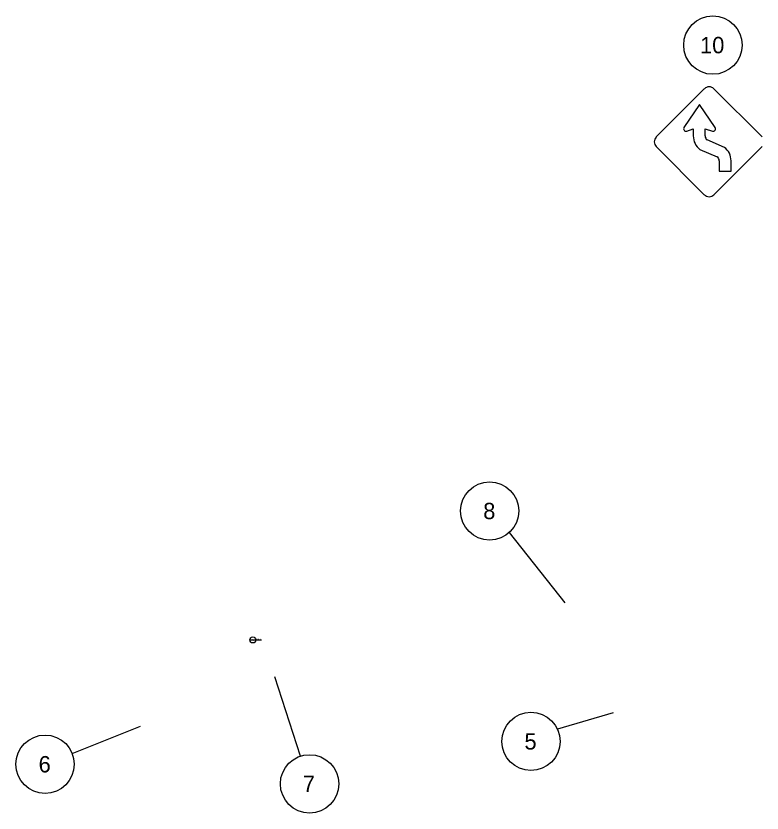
# Model space of a CAD drawing. Extents: x -38.5 to 34, y -4 to 22.
# Drawn here: x -8.39 to -1.99, y 9.2 to 16.03 of the extents above; entities that cross this region are included whole.
import ezdxf

# ---------------------------------------------------------------- set-up
doc = ezdxf.new("R2010")
doc.units = 0
for name, color, linetype in [('Default', 7, 'Continuous'), ('DT_P_Contour_Minor', 7, 'Continuous'), ('DT_P_Terrain_Boundary', 7, 'Continuous')]:
    doc.layers.add(name, color=color, linetype=linetype)

msp = doc.modelspace()

# ---------------------------------------------------------------- linework, layer by layer
at = {"layer": 'Default'}
for p, q in [((-6.3806, 10.6783), (-6.3285, 10.6783)), ((-6.3544, 10.6783), (-6.2801, 10.6783))]:
    msp.add_line(p, q, dxfattribs=at)
msp.add_circle((-6.3546, 10.6783), 0.026, dxfattribs=at)
at = {"layer": 'DT_P_Contour_Minor'}
for p, q in [((-2.5243, 15.2654), (-2.6578, 15.0698)), ((-2.5243, 15.2654), (-2.6578, 15.0698)), ((-2.3907, 15.0698), (-2.5243, 15.2654)), ((-2.3907, 15.0698), (-2.5243, 15.2654)), ((-2.6348, 15.0388), (-2.5783, 15.057)), ((-2.6348, 15.0388), (-2.5783, 15.057)), ((-2.5783, 15.057), (-2.5783, 14.997)), ((-2.5783, 15.057), (-2.5783, 14.997)), ((-2.4762, 14.997), (-2.4762, 15.0589)), ((-2.4762, 15.0589), (-2.4138, 15.0388)), ((-2.4762, 14.997), (-2.4762, 15.0589)), ((-2.4762, 15.0589), (-2.4138, 15.0388)), ((-2.3907, 15.0698), (-2.3907, 15.0698)), ((-2.3907, 15.0698), (-2.3907, 15.0698)), ((-2.3102, 14.8993), (-2.4593, 14.9624)), ((-2.3102, 14.8993), (-2.4593, 14.9624)), ((-2.522, 14.8818), (-2.373, 14.8187)), ((-2.522, 14.8818), (-2.373, 14.8187)), ((-2.3561, 14.7842), (-2.3561, 14.6967)), ((-2.3561, 14.7842), (-2.3561, 14.6967)), ((-2.254, 14.6967), (-2.254, 14.7842)), ((-2.254, 14.6967), (-2.254, 14.7842)), ((-2.3561, 14.6967), (-2.254, 14.6967)), ((-2.3561, 14.6967), (-2.254, 14.6967))]:
    msp.add_line(p, q, dxfattribs=at)
for points in [[(-2.4834, 15.4006), (-2.8958, 14.9881)], [(-2.4834, 15.4006), (-2.8958, 14.9881)], [(-1.9884, 14.9881), (-2.4009, 15.4006)], [(-1.9884, 14.9881), (-2.4009, 15.4006)], [(-2.8958, 14.9056), (-2.4834, 14.4931)], [(-2.8958, 14.9056), (-2.4834, 14.4931)], [(-2.4009, 14.4931), (-1.9884, 14.9056)], [(-2.4009, 14.4931), (-1.9884, 14.9056)]]:
    msp.add_lwpolyline(points, dxfattribs=at)
for centre, radius, start, end in [((-2.4421, 15.3593), 0.0583, 45, 135), ((-2.4421, 15.3593), 0.0583, 45, 135), ((-2.641, 15.0583), 0.0204, 145.67346, 287.76978), ((-2.641, 15.0583), 0.0204, 145.67346, 287.76978), ((-2.4076, 15.0583), 0.0204, 252.22708, 34.32599), ((-2.4076, 15.0583), 0.0204, 252.22708, 34.32599), ((-2.8546, 14.9468), 0.0583, 135, 225), ((-2.8546, 14.9468), 0.0583, 135, 225), ((-2.4324, 14.9969), 0.1458, 180, 232.12502), ((-2.4324, 14.9969), 0.1458, 180, 232.12502), ((-2.4324, 14.9969), 0.0437, 180, 232.12502), ((-2.4324, 14.9969), 0.0437, 180, 232.12502), ((-2.3998, 14.7841), 0.1458, 360, 52.12502), ((-2.3998, 14.7841), 0.1458, 360, 52.12502), ((-2.3998, 14.7841), 0.0437, 360, 52.12502), ((-2.3998, 14.7841), 0.0437, 360, 52.12502), ((-2.4421, 14.5344), 0.0583, 225, 315), ((-2.4421, 14.5344), 0.0583, 225, 315)]:
    msp.add_arc(centre, radius, start, end, dxfattribs=at)
at = {"layer": 'DT_P_Terrain_Boundary'}
for p, q in [((-3.677, 10.9962), (-4.1543, 11.6)), ((-5.9453, 9.6829), (-6.1652, 10.3613)), ((-3.2646, 10.0535), (-3.7431, 9.9146)), ((-7.9036, 9.7064), (-7.318, 9.9409))]:
    msp.add_line(p, q, dxfattribs=at)
for centre in [(-2.4103, 15.7754), (-4.3241, 11.7835), (-3.9697, 9.8091), (-8.1357, 9.6134), (-5.8682, 9.4451)]:
    msp.add_circle(centre, 0.25, dxfattribs=at)

# ---------------------------------------------------------------- texts
at = {"layer": 'Default'}
for s, height, p in [('P.0162', 0.00328, (-6.3615, 10.6684)), ('1', 0.00328, (-6.3554, 10.6848)), ('CLP_SUP 2 - Plan 8', 0.003281, (-6.322, 10.6848)), ('1:50', 0.00328, (-6.322, 10.6684))]:
    msp.add_text(s, height=height, dxfattribs=at).set_placement(p)
at = {"layer": 'DT_P_Terrain_Boundary'}
for s, p in [('10', (-2.5199, 15.7054)), ('8', (-4.3793, 11.7135)), ('5', (-4.0257, 9.7391)), ('6', (-8.1912, 9.5434)), ('7', (-5.9264, 9.3751))]:
    msp.add_text(s, height=0.14, dxfattribs=at).set_placement(p)

doc.saveas('drawing.dxf')
